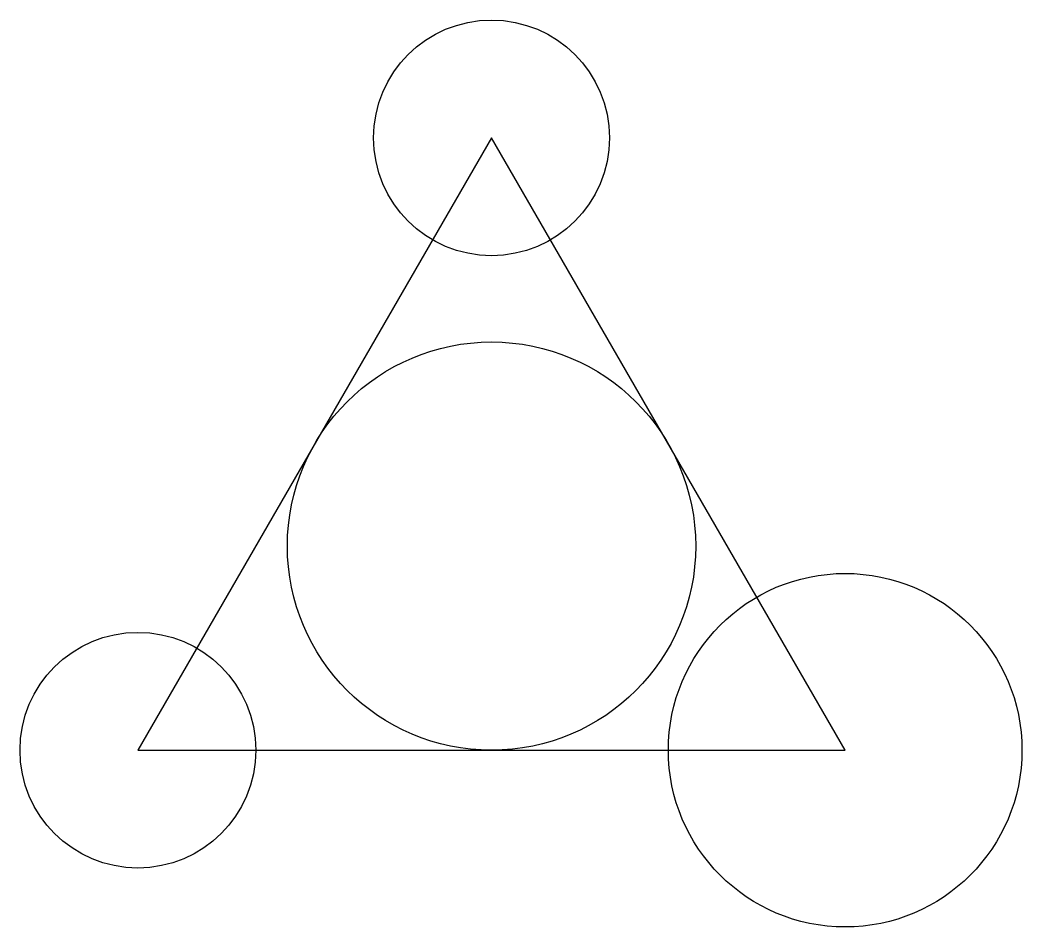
# Model space of a CAD drawing. Header units: inches. Extents: x 19.4 to 104.4, y 22.6 to 99.6.
import ezdxf

# ---------------------------------------------------------------- set-up
doc = ezdxf.new("R2010")
doc.units = ezdxf.units.IN
doc.header["$MEASUREMENT"] = 0

msp = doc.modelspace()

# ---------------------------------------------------------------- linework, layer by layer
for p, q in [((59.423, 89.576), (29.423, 37.615)), ((89.423, 37.615), (59.423, 89.576)), ((29.423, 37.615), (89.423, 37.615))]:
    msp.add_line(p, q)
for centre, radius in [((59.423, 89.576), 10), ((59.423, 54.935), 17.321), ((89.423, 37.615), 15), ((29.423, 37.615), 10)]:
    msp.add_circle(centre, radius)

doc.saveas('drawing.dxf')
